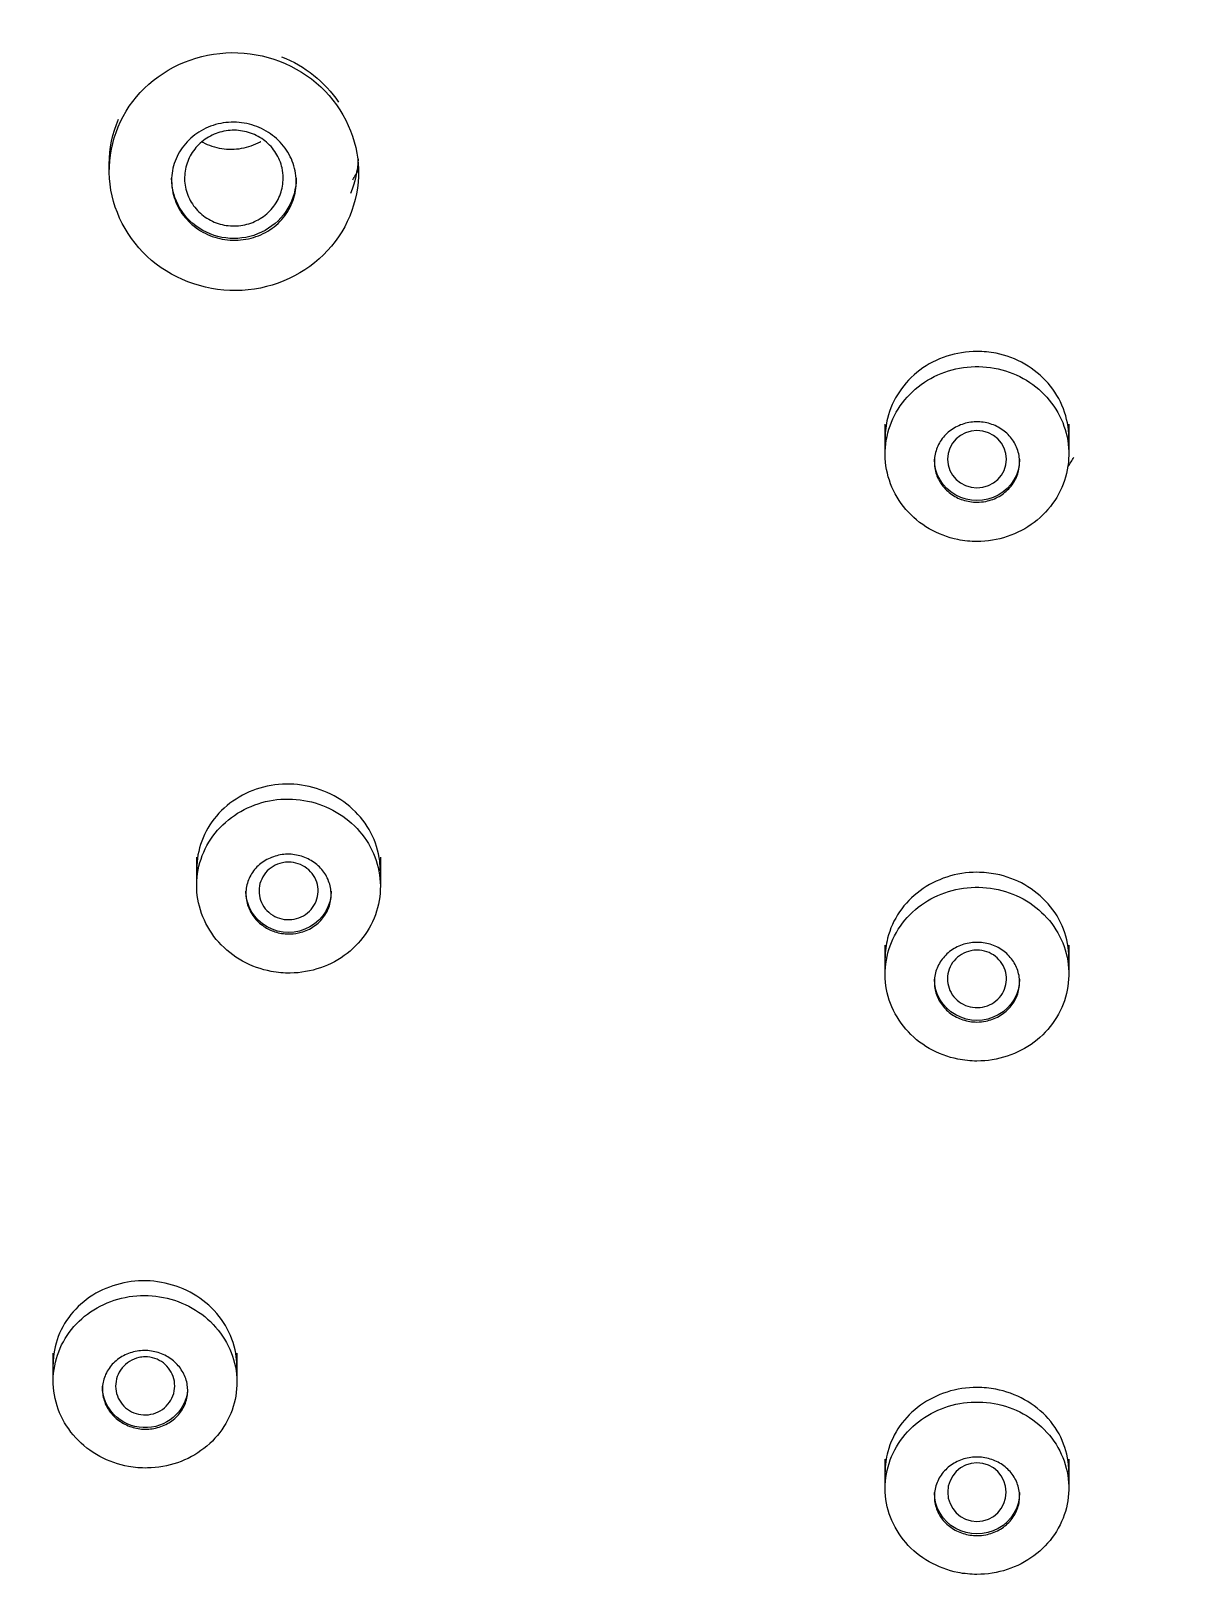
# Model space of a CAD drawing. Header units: centimetres. Extents: x -1797 to 2001, y -8788 to 1856.
# Drawn here: x -761.033 to -759.285, y -5384.095 to -5381.734 of the extents above; entities that cross this region are included whole.
import ezdxf

# ---------------------------------------------------------------- set-up
doc = ezdxf.new("R2010")
doc.units = ezdxf.units.CM
doc.header["$LTSCALE"] = 100
doc.header["$MEASUREMENT"] = 0
doc.layers.add('ID_Furniture-Fixed_02', color=145, linetype='Continuous')
doc.layers.add('WALL-03', color=2, linetype='Continuous')

# ---------------------------------------------------------------- blocks, each defined once
blk = doc.blocks.new('A$C5f37530c')
at = {"layer": 'ID_Furniture-Fixed_02'}
for p, q in [((-64.6126, -160.1829), (-64.6126, -160.2269)), ((-64.3326, -160.2269), (-64.3326, -160.1829)), ((-65.8808, -160.3463), (-65.8808, -160.3889)), ((-65.6008, -160.3889), (-65.6008, -160.3439)), ((-64.6126, -160.9662), (-64.6126, -161.0105)), ((-64.3326, -161.0105), (-64.3326, -160.9662)), ((-65.6621, -161.1013), (-65.6621, -161.1446)), ((-65.3821, -161.1446), (-65.3821, -161.0996)), ((-64.6126, -161.7588), (-64.6126, -161.8041)), ((-64.3326, -161.8041), (-64.3326, -161.7588)), ((-65.7954, -162.1904), (-65.7954, -162.2006)), ((-65.4154, -162.1969), (-65.4154, -162.1879))]:
    blk.add_line(p, q, dxfattribs=at)
blk.add_circle((-64.4726, -160.1768), 0.0446, dxfattribs=at)
for centre, major_axis in [((-64.4726, -165.0029), (5.645, 0)), ((-64.4726, -161.7509), (0.045, 0))]:
    blk.add_ellipse(centre, major_axis=major_axis, ratio=0.970296, dxfattribs=at)
for centre, major_axis, ratio, start_param, end_param in [((-64.4726, -160.1762), (0.065, 0), 0.970296, 0, 3.141593), ((-65.7408, -160.3382), (0.065, 0), 0.970296, 0.084408, 3.141593), ((-64.4726, -160.9588), (0.065, 0), 0.970296, 0, 3.141593), ((-65.5221, -161.0929), (0.065, 0), 0.970296, 0, 3.141593), ((-64.4726, -161.7509), (0.065, 0), 0.970296, 0, 3.141593), ((-65.6054, -162.1794), (0.095, 0), 0.970296, 0, 3.141593), ((-65.6054, -162.2205), (-0.19, 0), 0.970296, 3.206514, 3.500122), ((-65.6054, -162.1988), (0.1893, 0.0177), 0.945873, 3.053495, 3.443426), ((-65.6054, -162.1988), (0.1893, 0.0177), 0.945873, 5.01699, 5.619677)]:
    blk.add_ellipse(centre, major_axis=major_axis, ratio=ratio, start_param=start_param, end_param=end_param, dxfattribs=at)
for points, knots in [([(-70.4169, -164.2267), (-70.4, -164.1104), (-70.3712, -163.9482), (-70.262, -163.4578), (-70.0375, -162.7785), (-69.6987, -162.1409), (-69.4053, -161.6981), (-69.2596, -161.5013), (-69.015, -161.2035), (-68.8548, -161.031), (-68.5773, -160.7618), (-68.4005, -160.6073), (-68.0942, -160.3703), (-67.8891, -160.2273), (-67.4351, -159.9444), (-66.7767, -159.615), (-66.0793, -159.3975), (-65.5365, -159.284), (-65.2961, -159.2458), (-64.9061, -159.2031), (-64.4726, -159.1813), (-64.0391, -159.2031), (-63.6492, -159.2458), (-63.4088, -159.284), (-62.8659, -159.3975), (-62.1685, -159.615), (-61.5102, -159.9444), (-61.0561, -160.2273), (-60.8511, -160.3703), (-60.5447, -160.6073), (-60.368, -160.7618), (-60.0905, -161.031), (-59.9302, -161.2035), (-59.6857, -161.5013), (-59.54, -161.6981), (-59.2465, -162.1409), (-58.9078, -162.7785), (-58.6833, -163.4578), (-58.5741, -163.9482), (-58.5453, -164.1104), (-58.5284, -164.2267)], [0.2715949, 0.2715949, 0.2715949, 0.2715949, 0.2812305, 0.2851025, 0.3127892, 0.339482, 0.3437195, 0.3560105, 0.3593529, 0.3749833, 0.375032, 0.3906139, 0.3938894, 0.4062477, 0.4107021, 0.4368761, 0.4649885, 0.4687355, 0.4811162, 0.4843693, 0.5, 0.5156307, 0.5188838, 0.5312645, 0.5350115, 0.5631239, 0.5892979, 0.5937523, 0.6061106, 0.6093861, 0.624968, 0.6250169, 0.6406471, 0.6439896, 0.6562805, 0.660518, 0.6872108, 0.7148975, 0.7187695, 0.7284051, 0.7284051, 0.7284051, 0.7284051]), ([(-64.4726, -170.4466), (-64.843, -170.4466), (-65.2071, -170.4115), (-65.7445, -170.3081), (-65.9221, -170.2651), (-66.2743, -170.1616), (-66.4493, -170.1009), (-66.9585, -169.8961), (-67.2805, -169.7289), (-67.8898, -169.334), (-68.1783, -169.1041), (-68.6955, -168.6022), (-68.9276, -168.3285), (-69.2349, -167.8827), (-69.3304, -167.7283), (-69.5033, -167.4143), (-69.5814, -167.254), (-69.7911, -166.7631), (-69.8987, -166.4203), (-70.0427, -165.718), (-70.0783, -165.3649), (-70.0787, -164.6555), (-70.0423, -164.2953), (-69.8993, -163.5979), (-69.7936, -163.2589), (-69.5831, -162.765), (-69.5038, -162.602), (-69.3302, -162.2867), (-69.236, -162.1343), (-68.9317, -161.692), (-68.7001, -161.4171), (-68.1771, -160.9091), (-67.8934, -160.6836), (-67.4381, -160.3882), (-67.2813, -160.2968), (-66.9571, -160.1285), (-66.789, -160.0513), (-66.2795, -159.8463), (-65.9301, -159.7434), (-65.212, -159.6039), (-64.8404, -159.5681), (-64.1088, -159.5678), (-63.7452, -159.6023), (-63.2032, -159.7065), (-63.023, -159.7503), (-62.6716, -159.8537), (-62.4994, -159.9134), (-61.9933, -160.1164), (-61.668, -160.2844), (-61.0538, -160.6819), (-60.7712, -160.9069), (-60.2539, -161.4079), (-60.017, -161.6875), (-59.6092, -162.2792), (-59.4368, -162.5916), (-59.2255, -163.0848), (-59.1628, -163.2544), (-59.0556, -163.5964), (-59.011, -163.7688), (-58.9037, -164.2902), (-58.8672, -164.6431), (-58.8664, -165.3604), (-58.9025, -165.7155), (-59.0088, -166.237), (-59.053, -166.4093), (-59.1592, -166.7507), (-59.2216, -166.9207), (-59.4325, -167.4156), (-59.6045, -167.7281), (-60.0104, -168.319), (-60.247, -168.5991), (-60.7641, -169.1017), (-61.0461, -169.3271), (-61.5046, -169.6255), (-61.664, -169.7185), (-61.9879, -169.8868), (-62.1532, -169.9628), (-62.6589, -170.1667), (-63.0104, -170.271), (-63.7358, -170.4115), (-64.1023, -170.4466), (-64.4726, -170.4466)], [0, 0, 0, 0, 0.03125, 0.03125, 0.046875, 0.046875, 0.0625, 0.0625, 0.09375, 0.09375, 0.125, 0.125, 0.15625, 0.15625, 0.171875, 0.171875, 0.1875, 0.1875, 0.21875, 0.21875, 0.25, 0.25, 0.28125, 0.28125, 0.3125, 0.3125, 0.328125, 0.328125, 0.34375, 0.34375, 0.375, 0.375, 0.40625, 0.40625, 0.421875, 0.421875, 0.4375, 0.4375, 0.46875, 0.46875, 0.5, 0.5, 0.53125, 0.53125, 0.546875, 0.546875, 0.5625, 0.5625, 0.59375, 0.59375, 0.625, 0.625, 0.65625, 0.65625, 0.6875, 0.6875, 0.703125, 0.703125, 0.71875, 0.71875, 0.75, 0.75, 0.78125, 0.78125, 0.796875, 0.796875, 0.8125, 0.8125, 0.84375, 0.84375, 0.875, 0.875, 0.90625, 0.90625, 0.921875, 0.921875, 0.9375, 0.9375, 0.96875, 0.96875, 1, 1, 1, 1]), ([(-64.1622, -170.4197), (-63.8992, -170.4056), (-63.6394, -170.3736), (-63.2041, -170.2898), (-63.0269, -170.2469), (-62.6756, -170.1437), (-62.501, -170.0831), (-61.9932, -169.8789), (-61.6721, -169.7122), (-61.0643, -169.3182), (-60.7765, -169.0889), (-60.2607, -168.5883), (-60.0292, -168.3153), (-59.7226, -167.8707), (-59.6275, -167.7167), (-59.455, -167.4036), (-59.377, -167.2436), (-59.1679, -166.754), (-59.0606, -166.4121), (-58.917, -165.7116), (-58.8815, -165.3594), (-58.8811, -164.6518), (-58.9174, -164.2926), (-59.0599, -163.597), (-59.1655, -163.2589), (-59.3754, -162.7662), (-59.4545, -162.6036), (-59.6276, -162.2892), (-59.7216, -162.1371), (-60.0251, -161.696), (-60.2561, -161.4218), (-60.7777, -160.9151), (-61.0607, -160.6903), (-61.5148, -160.3956), (-61.6713, -160.3045), (-61.9946, -160.1365), (-62.1622, -160.0595), (-62.6704, -159.8551), (-63.0189, -159.7524), (-63.7352, -159.6133), (-64.1058, -159.5776), (-64.8355, -159.5774), (-65.1982, -159.6117), (-65.7387, -159.7157), (-65.9185, -159.7593), (-66.269, -159.8624), (-66.4407, -159.922), (-66.9455, -160.1245), (-67.27, -160.292), (-67.8827, -160.6885), (-68.1644, -160.9129), (-68.6805, -161.4127), (-68.9168, -161.6915), (-69.3235, -162.2817), (-69.4955, -162.5933), (-69.7062, -163.0852), (-69.7687, -163.2543), (-69.8757, -163.5955), (-69.9201, -163.7675), (-70.0271, -164.2875), (-70.0636, -164.6395), (-70.0643, -165.3549), (-70.0284, -165.7091), (-69.9223, -166.2293), (-69.8783, -166.4011), (-69.7723, -166.7417), (-69.7101, -166.9112), (-69.4998, -167.4048), (-69.3282, -167.7165), (-68.9233, -168.3058), (-68.6874, -168.5853), (-68.1715, -169.0865), (-67.8903, -169.3114), (-67.4329, -169.609), (-67.274, -169.7017), (-66.951, -169.8697), (-66.7861, -169.9455), (-66.3349, -170.1274), (-66.0417, -170.2191), (-65.7403, -170.2871)], [0.0087958, 0.0087958, 0.0087958, 0.0087958, 0.03125, 0.03125, 0.046875, 0.046875, 0.0625, 0.0625, 0.09375, 0.09375, 0.125, 0.125, 0.15625, 0.15625, 0.171875, 0.171875, 0.1875, 0.1875, 0.21875, 0.21875, 0.25, 0.25, 0.28125, 0.28125, 0.3125, 0.3125, 0.328125, 0.328125, 0.34375, 0.34375, 0.375, 0.375, 0.40625, 0.40625, 0.421875, 0.421875, 0.4375, 0.4375, 0.46875, 0.46875, 0.5, 0.5, 0.53125, 0.53125, 0.546875, 0.546875, 0.5625, 0.5625, 0.59375, 0.59375, 0.625, 0.625, 0.65625, 0.65625, 0.6875, 0.6875, 0.703125, 0.703125, 0.71875, 0.71875, 0.75, 0.75, 0.78125, 0.78125, 0.796875, 0.796875, 0.8125, 0.8125, 0.84375, 0.84375, 0.875, 0.875, 0.90625, 0.90625, 0.921875, 0.921875, 0.9375, 0.9375, 0.9638021, 0.9638021, 0.9638021, 0.9638021]), ([(-64.4726, -160.0516), (-64.4571, -160.0516), (-64.4413, -160.0541), (-64.4266, -160.0589), (-64.4119, -160.0637), (-64.3979, -160.0709), (-64.3858, -160.0799), (-64.3736, -160.089), (-64.3629, -160.1001), (-64.3545, -160.1124), (-64.3461, -160.1248), (-64.3399, -160.1387), (-64.3363, -160.1529), (-64.3327, -160.1673), (-64.3317, -160.1825), (-64.3335, -160.1971), (-64.3352, -160.2119), (-64.3397, -160.2266), (-64.3465, -160.2399), (-64.3534, -160.2533), (-64.3629, -160.2657), (-64.3741, -160.2762), (-64.3853, -160.2866), (-64.3986, -160.2953), (-64.4128, -160.3016), (-64.427, -160.3079), (-64.4425, -160.312), (-64.4581, -160.3135), (-64.4736, -160.315), (-64.4896, -160.3141), (-64.5047, -160.3107), (-64.5198, -160.3074), (-64.5345, -160.3016), (-64.5476, -160.2938), (-64.5608, -160.286), (-64.5726, -160.2759), (-64.5823, -160.2645), (-64.592, -160.253), (-64.5997, -160.2399), (-64.6048, -160.226), (-64.61, -160.2121), (-64.6127, -160.1972), (-64.6126, -160.1824), (-64.6126, -160.1676), (-64.6098, -160.1526), (-64.6045, -160.1387), (-64.5991, -160.1247), (-64.5911, -160.1114), (-64.5811, -160.0999), (-64.5712, -160.0884), (-64.5589, -160.0784), (-64.5454, -160.0707), (-64.532, -160.0631), (-64.517, -160.0575), (-64.5016, -160.0544), (-64.4921, -160.0525), (-64.4824, -160.0516), (-64.4726, -160.0516)], [0, 0, 0, 0, 0.053103, 0.053103, 0.053103, 0.106193, 0.106193, 0.106193, 0.159498, 0.159498, 0.159498, 0.213267, 0.213267, 0.213267, 0.26747, 0.26747, 0.26747, 0.321885, 0.321885, 0.321885, 0.376198, 0.376198, 0.376198, 0.430144, 0.430144, 0.430144, 0.483624, 0.483624, 0.483624, 0.536744, 0.536744, 0.536744, 0.589757, 0.589757, 0.589757, 0.642957, 0.642957, 0.642957, 0.696558, 0.696558, 0.696558, 0.750612, 0.750612, 0.750612, 0.804978, 0.804978, 0.804978, 0.859369, 0.859369, 0.859369, 0.913479, 0.913479, 0.913479, 0.967119, 0.967119, 0.967119, 1, 1, 1, 1]), ([(-64.4726, -160.1107), (-64.4798, -160.1107), (-64.487, -160.1118), (-64.4938, -160.1139), (-64.5006, -160.1161), (-64.507, -160.1193), (-64.5126, -160.1233), (-64.5182, -160.1274), (-64.5232, -160.1323), (-64.5271, -160.1378), (-64.5311, -160.1434), (-64.534, -160.1497), (-64.5357, -160.1562), (-64.5375, -160.1627), (-64.538, -160.1697), (-64.5373, -160.1764), (-64.5366, -160.1832), (-64.5345, -160.19), (-64.5313, -160.1962), (-64.5281, -160.2024), (-64.5237, -160.2081), (-64.5184, -160.213), (-64.5132, -160.2177), (-64.507, -160.2217), (-64.5003, -160.2246), (-64.4937, -160.2275), (-64.4865, -160.2293), (-64.4792, -160.23), (-64.4721, -160.2307), (-64.4648, -160.2302), (-64.4578, -160.2287), (-64.4509, -160.2272), (-64.4441, -160.2246), (-64.4381, -160.2212), (-64.432, -160.2177), (-64.4266, -160.2132), (-64.4221, -160.2081), (-64.4176, -160.203), (-64.4139, -160.197), (-64.4115, -160.1908), (-64.409, -160.1844), (-64.4077, -160.1776), (-64.4076, -160.1709), (-64.4076, -160.1641), (-64.4088, -160.1572), (-64.4113, -160.1507), (-64.4137, -160.1443), (-64.4175, -160.1381), (-64.4222, -160.1328), (-64.4268, -160.1275), (-64.4326, -160.1229), (-64.439, -160.1193), (-64.4452, -160.1159), (-64.4522, -160.1133), (-64.4593, -160.1119), (-64.4637, -160.1111), (-64.4682, -160.1107), (-64.4726, -160.1107)], [0, 0, 0, 0, 0.052298, 0.052298, 0.052298, 0.104564, 0.104564, 0.104564, 0.157319, 0.157319, 0.157319, 0.211148, 0.211148, 0.211148, 0.266007, 0.266007, 0.266007, 0.321403, 0.321403, 0.321403, 0.376582, 0.376582, 0.376582, 0.430887, 0.430887, 0.430887, 0.484069, 0.484069, 0.484069, 0.536388, 0.536388, 0.536388, 0.588456, 0.588456, 0.588456, 0.640962, 0.640962, 0.640962, 0.69441, 0.69441, 0.69441, 0.748932, 0.748932, 0.748932, 0.804207, 0.804207, 0.804207, 0.859556, 0.859556, 0.859556, 0.91423, 0.91423, 0.91423, 0.967783, 0.967783, 0.967783, 1, 1, 1, 1]), ([(-65.7373, -160.2137), (-65.7217, -160.2139), (-65.706, -160.2167), (-65.6914, -160.2217), (-65.6768, -160.2268), (-65.663, -160.2342), (-65.651, -160.2435), (-65.639, -160.2528), (-65.6286, -160.2642), (-65.6206, -160.2767), (-65.6125, -160.2893), (-65.6067, -160.3035), (-65.6036, -160.3179), (-65.6005, -160.3324), (-65.6, -160.3477), (-65.6022, -160.3624), (-65.6045, -160.3772), (-65.6095, -160.3918), (-65.6168, -160.405), (-65.6241, -160.4182), (-65.6339, -160.4304), (-65.6455, -160.4406), (-65.657, -160.4507), (-65.6705, -160.4591), (-65.6848, -160.4651), (-65.6991, -160.4711), (-65.7147, -160.4749), (-65.7302, -160.4761), (-65.7457, -160.4774), (-65.7616, -160.4761), (-65.7766, -160.4725), (-65.7916, -160.4689), (-65.8061, -160.4629), (-65.819, -160.4548), (-65.832, -160.4467), (-65.8436, -160.4365), (-65.8529, -160.4248), (-65.8623, -160.4131), (-65.8697, -160.3997), (-65.8744, -160.3857), (-65.8791, -160.3716), (-65.8813, -160.3565), (-65.8808, -160.3417), (-65.8802, -160.3268), (-65.8769, -160.3118), (-65.8711, -160.2979), (-65.8653, -160.2841), (-65.8568, -160.271), (-65.8464, -160.2597), (-65.8361, -160.2485), (-65.8236, -160.2388), (-65.81, -160.2314), (-65.7964, -160.224), (-65.7813, -160.2188), (-65.766, -160.216), (-65.7565, -160.2143), (-65.7469, -160.2135), (-65.7373, -160.2137)], [0, 0, 0, 0, 0.053396, 0.053396, 0.053396, 0.10677, 0.10677, 0.10677, 0.160479, 0.160479, 0.160479, 0.214639, 0.214639, 0.214639, 0.269048, 0.269048, 0.269048, 0.323393, 0.323393, 0.323393, 0.377394, 0.377394, 0.377394, 0.430929, 0.430929, 0.430929, 0.48408, 0.48408, 0.48408, 0.537087, 0.537087, 0.537087, 0.590246, 0.590246, 0.590246, 0.643788, 0.643788, 0.643788, 0.697789, 0.697789, 0.697789, 0.752131, 0.752131, 0.752131, 0.806541, 0.806541, 0.806541, 0.860703, 0.860703, 0.860703, 0.914406, 0.914406, 0.914406, 0.967648, 0.967648, 0.967648, 1, 1, 1, 1]), ([(-64.4726, -160.3365), (-64.4881, -160.3365), (-64.5037, -160.334), (-64.5183, -160.3294), (-64.5328, -160.3248), (-64.5467, -160.3179), (-64.5587, -160.3092), (-64.5709, -160.3005), (-64.5816, -160.2897), (-64.59, -160.2779), (-64.5985, -160.2658), (-64.6048, -160.2523), (-64.6086, -160.2384), (-64.6113, -160.2284), (-64.6126, -160.2179), (-64.6126, -160.2075)], [0, 0, 0, 0, 0.052313, 0.052313, 0.052313, 0.104597, 0.104597, 0.104597, 0.1573383, 0.1573383, 0.1573383, 0.2111096, 0.2111096, 0.2111096, 0.2500582, 0.2500582, 0.2500582, 0.2500582]), ([(-64.3326, -160.2076), (-64.3326, -160.222), (-64.3353, -160.2366), (-64.3405, -160.2502), (-64.3458, -160.2641), (-64.3538, -160.2774), (-64.364, -160.2889), (-64.374, -160.3002), (-64.3864, -160.3102), (-64.4001, -160.3178), (-64.4135, -160.3253), (-64.4286, -160.3308), (-64.444, -160.3337), (-64.4534, -160.3355), (-64.463, -160.3365), (-64.4726, -160.3365)], [0.7501229, 0.7501229, 0.7501229, 0.7501229, 0.8042985, 0.8042985, 0.8042985, 0.8596511, 0.8596511, 0.8596511, 0.9142675, 0.9142675, 0.9142675, 0.9677689, 0.9677689, 0.9677689, 1, 1, 1, 1]), ([(-65.7784, -160.2843), (-65.7844, -160.2883), (-65.7896, -160.2932), (-65.7938, -160.2987), (-65.798, -160.3041), (-65.8012, -160.3103), (-65.8032, -160.3167), (-65.8053, -160.3231), (-65.8061, -160.33), (-65.8058, -160.3366), (-65.8054, -160.3434), (-65.8037, -160.3502), (-65.8009, -160.3564), (-65.7981, -160.3627), (-65.794, -160.3686), (-65.789, -160.3736), (-65.784, -160.3786), (-65.7779, -160.3829), (-65.7713, -160.386), (-65.7648, -160.3891), (-65.7576, -160.3912), (-65.7503, -160.3921), (-65.7431, -160.393), (-65.7357, -160.3928), (-65.7285, -160.3914), (-65.7215, -160.3901), (-65.7146, -160.3876), (-65.7084, -160.3842), (-65.7022, -160.3809), (-65.6966, -160.3765), (-65.6919, -160.3715), (-65.6872, -160.3665), (-65.6834, -160.3607), (-65.6807, -160.3546), (-65.6779, -160.3484), (-65.6763, -160.3417), (-65.6759, -160.3351), (-65.6755, -160.3283), (-65.6764, -160.3214), (-65.6785, -160.315), (-65.6806, -160.3085), (-65.6839, -160.3022), (-65.6883, -160.2967), (-65.6927, -160.2912), (-65.6982, -160.2864), (-65.7044, -160.2826), (-65.7105, -160.2789), (-65.7175, -160.2761), (-65.7247, -160.2745), (-65.7281, -160.2737), (-65.7317, -160.2732), (-65.7353, -160.273), (-65.7424, -160.2725), (-65.7497, -160.2731), (-65.7566, -160.2748), (-65.7635, -160.2765), (-65.7702, -160.2793), (-65.7762, -160.2829), (-65.777, -160.2834), (-65.7777, -160.2838), (-65.7784, -160.2843)], [0, 0, 0, 0, 0.053168, 0.053168, 0.053168, 0.106282, 0.106282, 0.106282, 0.160205, 0.160205, 0.160205, 0.215143, 0.215143, 0.215143, 0.270563, 0.270563, 0.270563, 0.325701, 0.325701, 0.325701, 0.37992, 0.37992, 0.37992, 0.433016, 0.433016, 0.433016, 0.485286, 0.485286, 0.485286, 0.537361, 0.537361, 0.537361, 0.589927, 0.589927, 0.589927, 0.643465, 0.643465, 0.643465, 0.698071, 0.698071, 0.698071, 0.75339, 0.75339, 0.75339, 0.808723, 0.808723, 0.808723, 0.863327, 0.863327, 0.863327, 0.889352, 0.889352, 0.889352, 0.941447, 0.941447, 0.941447, 0.993547, 0.993547, 0.993547, 1, 1, 1, 1]), ([(-65.7409, -160.383), (-65.7359, -160.383), (-65.7308, -160.3822), (-65.7261, -160.3807), (-65.7214, -160.3791), (-65.7169, -160.3767), (-65.7129, -160.3738), (-65.709, -160.3708), (-65.7056, -160.3671), (-65.7029, -160.363), (-65.7001, -160.3589), (-65.6981, -160.3543), (-65.6969, -160.3495), (-65.6957, -160.3447), (-65.6954, -160.3397), (-65.6959, -160.3348), (-65.6963, -160.3298), (-65.6977, -160.3249), (-65.6999, -160.3203), (-65.702, -160.3158), (-65.705, -160.3115), (-65.7086, -160.308), (-65.7122, -160.3044), (-65.7165, -160.3013), (-65.7211, -160.2991), (-65.7256, -160.297), (-65.7307, -160.2955), (-65.7357, -160.2949), (-65.7407, -160.2943), (-65.7459, -160.2946), (-65.7508, -160.2957), (-65.7557, -160.2968), (-65.7604, -160.2987), (-65.7646, -160.3012), (-65.7689, -160.3038), (-65.7727, -160.3071), (-65.7758, -160.3109), (-65.7789, -160.3147), (-65.7814, -160.3191), (-65.7831, -160.3236), (-65.7848, -160.3283), (-65.7857, -160.3332), (-65.7857, -160.3382), (-65.7858, -160.3431), (-65.7849, -160.3482), (-65.7833, -160.3529), (-65.7816, -160.3576), (-65.7791, -160.3621), (-65.7759, -160.3661), (-65.7727, -160.37), (-65.7688, -160.3735), (-65.7645, -160.3762), (-65.7602, -160.3788), (-65.7553, -160.3808), (-65.7503, -160.3819), (-65.7472, -160.3826), (-65.744, -160.3829), (-65.7409, -160.383)], [0, 0, 0, 0, 0.052813, 0.052813, 0.052813, 0.105614, 0.105614, 0.105614, 0.1585, 0.1585, 0.1585, 0.211841, 0.211841, 0.211841, 0.265738, 0.265738, 0.265738, 0.320163, 0.320163, 0.320163, 0.374825, 0.374825, 0.374825, 0.429299, 0.429299, 0.429299, 0.483238, 0.483238, 0.483238, 0.536556, 0.536556, 0.536556, 0.589439, 0.589439, 0.589439, 0.642193, 0.642193, 0.642193, 0.695251, 0.695251, 0.695251, 0.748903, 0.748903, 0.748903, 0.803179, 0.803179, 0.803179, 0.857837, 0.857837, 0.857837, 0.912472, 0.912472, 0.912472, 0.966692, 0.966692, 0.966692, 1, 1, 1, 1]), ([(-65.6009, -160.3681), (-65.6009, -160.373), (-65.6012, -160.378), (-65.6018, -160.3829), (-65.6036, -160.3976), (-65.6083, -160.4123), (-65.6155, -160.4257), (-65.6226, -160.4389), (-65.6322, -160.4512), (-65.6438, -160.4616), (-65.655, -160.4717), (-65.6684, -160.4803), (-65.6827, -160.4865), (-65.6968, -160.4926), (-65.7121, -160.4966), (-65.7275, -160.4982), (-65.7428, -160.4997), (-65.7585, -160.4989), (-65.7734, -160.4958), (-65.7883, -160.4927), (-65.8028, -160.4872), (-65.8157, -160.4799), (-65.8289, -160.4724), (-65.8407, -160.4627), (-65.8503, -160.4517), (-65.8601, -160.4405), (-65.8679, -160.4276), (-65.8731, -160.414), (-65.8782, -160.4005), (-65.8808, -160.3861), (-65.8808, -160.3717)], [0.2510303, 0.2510303, 0.2510303, 0.2510303, 0.2695367, 0.2695367, 0.2695367, 0.3248379, 0.3248379, 0.3248379, 0.3793229, 0.3793229, 0.3793229, 0.4326776, 0.4326776, 0.4326776, 0.4850934, 0.4850934, 0.4850934, 0.5371369, 0.5371369, 0.5371369, 0.5894952, 0.5894952, 0.5894952, 0.6427221, 0.6427221, 0.6427221, 0.6970417, 0.6970417, 0.6970417, 0.7509519, 0.7509519, 0.7509519, 0.7509519]), ([(-64.4726, -160.8338), (-64.457, -160.8338), (-64.4412, -160.8363), (-64.4265, -160.8412), (-64.4117, -160.846), (-64.3977, -160.8534), (-64.3855, -160.8625), (-64.3733, -160.8717), (-64.3626, -160.883), (-64.3542, -160.8955), (-64.3459, -160.9081), (-64.3397, -160.9221), (-64.3362, -160.9365), (-64.3327, -160.951), (-64.3318, -160.9663), (-64.3335, -160.9811), (-64.3353, -160.9959), (-64.3398, -161.0106), (-64.3466, -161.024), (-64.3535, -161.0374), (-64.3629, -161.0499), (-64.3741, -161.0604), (-64.3853, -161.0709), (-64.3985, -161.0797), (-64.4128, -161.086), (-64.4269, -161.0924), (-64.4424, -161.0965), (-64.458, -161.098), (-64.4735, -161.0996), (-64.4896, -161.0986), (-64.5048, -161.0952), (-64.5199, -161.0918), (-64.5347, -161.0859), (-64.5478, -161.078), (-64.561, -161.0701), (-64.5729, -161.0599), (-64.5825, -161.0483), (-64.5922, -161.0367), (-64.5999, -161.0233), (-64.605, -161.0093), (-64.6101, -160.9953), (-64.6127, -160.9802), (-64.6126, -160.9654), (-64.6125, -160.9505), (-64.6097, -160.9354), (-64.6044, -160.9214), (-64.599, -160.9074), (-64.591, -160.894), (-64.5811, -160.8824), (-64.5711, -160.8709), (-64.5589, -160.8609), (-64.5455, -160.8531), (-64.5321, -160.8454), (-64.5171, -160.8397), (-64.5018, -160.8367), (-64.4922, -160.8347), (-64.4824, -160.8338), (-64.4726, -160.8338)], [0, 0, 0, 0, 0.053377, 0.053377, 0.053377, 0.106746, 0.106746, 0.106746, 0.160233, 0.160233, 0.160233, 0.213971, 0.213971, 0.213971, 0.267946, 0.267946, 0.267946, 0.322038, 0.322038, 0.322038, 0.376078, 0.376078, 0.376078, 0.429917, 0.429917, 0.429917, 0.4835, 0.4835, 0.4835, 0.53688, 0.53688, 0.53688, 0.590201, 0.590201, 0.590201, 0.643626, 0.643626, 0.643626, 0.697278, 0.697278, 0.697278, 0.75118, 0.75118, 0.75118, 0.80525, 0.80525, 0.80525, 0.859327, 0.859327, 0.859327, 0.913247, 0.913247, 0.913247, 0.966913, 0.966913, 0.966913, 1, 1, 1, 1]), ([(-64.4726, -160.8933), (-64.4798, -160.8933), (-64.4872, -160.8945), (-64.494, -160.8967), (-64.5008, -160.8989), (-64.5072, -160.9022), (-64.5129, -160.9064), (-64.5185, -160.9105), (-64.5235, -160.9157), (-64.5274, -160.9213), (-64.5313, -160.927), (-64.5342, -160.9334), (-64.5359, -160.94), (-64.5376, -160.9467), (-64.538, -160.9537), (-64.5373, -160.9605), (-64.5365, -160.9673), (-64.5344, -160.9741), (-64.5312, -160.9803), (-64.528, -160.9865), (-64.5236, -160.9922), (-64.5184, -160.9971), (-64.5132, -161.0019), (-64.507, -161.0059), (-64.5003, -161.0089), (-64.4938, -161.0118), (-64.4866, -161.0136), (-64.4793, -161.0143), (-64.4722, -161.015), (-64.4648, -161.0146), (-64.4577, -161.013), (-64.4507, -161.0115), (-64.4439, -161.0088), (-64.4379, -161.0053), (-64.4318, -161.0017), (-64.4263, -160.9971), (-64.4218, -160.9918), (-64.4173, -160.9865), (-64.4137, -160.9805), (-64.4113, -160.9741), (-64.4089, -160.9677), (-64.4076, -160.9607), (-64.4076, -160.9539), (-64.4076, -160.9471), (-64.4089, -160.9401), (-64.4114, -160.9337), (-64.4139, -160.9272), (-64.4176, -160.921), (-64.4222, -160.9157), (-64.4269, -160.9104), (-64.4326, -160.9057), (-64.4389, -160.9022), (-64.4451, -160.8986), (-64.4521, -160.896), (-64.4592, -160.8946), (-64.4636, -160.8938), (-64.4681, -160.8933), (-64.4726, -160.8933)], [0, 0, 0, 0, 0.052927, 0.052927, 0.052927, 0.105836, 0.105836, 0.105836, 0.159018, 0.159018, 0.159018, 0.212794, 0.212794, 0.212794, 0.267138, 0.267138, 0.267138, 0.321772, 0.321772, 0.321772, 0.376287, 0.376287, 0.376287, 0.430322, 0.430322, 0.430322, 0.483737, 0.483737, 0.483737, 0.536668, 0.536668, 0.536668, 0.589456, 0.589456, 0.589456, 0.642494, 0.642494, 0.642494, 0.696068, 0.696068, 0.696068, 0.750241, 0.750241, 0.750241, 0.804819, 0.804819, 0.804819, 0.85942, 0.85942, 0.85942, 0.913645, 0.913645, 0.913645, 0.967258, 0.967258, 0.967258, 1, 1, 1, 1]), ([(-64.4726, -161.0028), (-64.4676, -161.0028), (-64.4625, -161.002), (-64.4578, -161.0004), (-64.453, -160.9988), (-64.4485, -160.9963), (-64.4446, -160.9933), (-64.4407, -160.9902), (-64.4372, -160.9865), (-64.4346, -160.9824), (-64.4319, -160.9782), (-64.4299, -160.9736), (-64.4288, -160.9688), (-64.4276, -160.964), (-64.4273, -160.959), (-64.4279, -160.9541), (-64.4285, -160.9492), (-64.4299, -160.9444), (-64.4321, -160.9399), (-64.4343, -160.9355), (-64.4373, -160.9314), (-64.4409, -160.9279), (-64.4445, -160.9245), (-64.4488, -160.9216), (-64.4533, -160.9194), (-64.4579, -160.9173), (-64.4629, -160.916), (-64.4679, -160.9155), (-64.4729, -160.9149), (-64.4781, -160.9153), (-64.4829, -160.9164), (-64.4878, -160.9175), (-64.4926, -160.9195), (-64.4968, -160.9221), (-64.501, -160.9247), (-64.5049, -160.9281), (-64.508, -160.9319), (-64.5111, -160.9357), (-64.5136, -160.9402), (-64.5152, -160.9448), (-64.5168, -160.9494), (-64.5177, -160.9544), (-64.5176, -160.9593), (-64.5176, -160.9642), (-64.5167, -160.9692), (-64.515, -160.9738), (-64.5133, -160.9785), (-64.5107, -160.9829), (-64.5075, -160.9867), (-64.5043, -160.9905), (-64.5004, -160.9938), (-64.4961, -160.9964), (-64.4918, -160.999), (-64.487, -161.0008), (-64.482, -161.0018), (-64.479, -161.0025), (-64.4758, -161.0028), (-64.4726, -161.0028)], [0, 0, 0, 0, 0.053438, 0.053438, 0.053438, 0.106885, 0.106885, 0.106885, 0.160454, 0.160454, 0.160454, 0.214138, 0.214138, 0.214138, 0.267958, 0.267958, 0.267958, 0.321865, 0.321865, 0.321865, 0.375779, 0.375779, 0.375779, 0.429636, 0.429636, 0.429636, 0.483336, 0.483336, 0.483336, 0.536842, 0.536842, 0.536842, 0.590266, 0.590266, 0.590266, 0.643736, 0.643736, 0.643736, 0.697356, 0.697356, 0.697356, 0.751173, 0.751173, 0.751173, 0.805162, 0.805162, 0.805162, 0.859191, 0.859191, 0.859191, 0.913052, 0.913052, 0.913052, 0.966705, 0.966705, 0.966705, 1, 1, 1, 1]), ([(-65.5194, -160.9679), (-65.5038, -160.968), (-65.488, -160.9708), (-65.4733, -160.9759), (-65.4587, -160.9809), (-65.4448, -160.9885), (-65.4328, -160.9978), (-65.4207, -161.0072), (-65.4102, -161.0187), (-65.4022, -161.0313), (-65.3941, -161.044), (-65.3882, -161.0582), (-65.385, -161.0728), (-65.3818, -161.0874), (-65.3813, -161.1027), (-65.3834, -161.1175), (-65.3855, -161.1323), (-65.3904, -161.147), (-65.3976, -161.1603), (-65.4048, -161.1736), (-65.4145, -161.1859), (-65.426, -161.1962), (-65.4373, -161.2065), (-65.4507, -161.215), (-65.4651, -161.2212), (-65.4793, -161.2273), (-65.4949, -161.2312), (-65.5104, -161.2325), (-65.526, -161.2339), (-65.5419, -161.2327), (-65.557, -161.2291), (-65.5721, -161.2255), (-65.5868, -161.2194), (-65.5997, -161.2113), (-65.6128, -161.2032), (-65.6245, -161.1928), (-65.6339, -161.1811), (-65.6433, -161.1693), (-65.6507, -161.1557), (-65.6555, -161.1416), (-65.6603, -161.1275), (-65.6625, -161.1123), (-65.6621, -161.0974), (-65.6616, -161.0825), (-65.6584, -161.0674), (-65.6527, -161.0535), (-65.647, -161.0395), (-65.6388, -161.0263), (-65.6285, -161.0149), (-65.6183, -161.0036), (-65.6059, -160.9937), (-65.5923, -160.9862), (-65.5788, -160.9786), (-65.5637, -160.9732), (-65.5484, -160.9704), (-65.5389, -160.9686), (-65.5291, -160.9677), (-65.5194, -160.9679)], [0, 0, 0, 0, 0.053531, 0.053531, 0.053531, 0.10705, 0.10705, 0.10705, 0.160749, 0.160749, 0.160749, 0.214696, 0.214696, 0.214696, 0.268783, 0.268783, 0.268783, 0.322841, 0.322841, 0.322841, 0.376717, 0.376717, 0.376717, 0.430336, 0.430336, 0.430336, 0.483738, 0.483738, 0.483738, 0.537055, 0.537055, 0.537055, 0.590455, 0.590455, 0.590455, 0.644067, 0.644067, 0.644067, 0.697935, 0.697935, 0.697935, 0.751989, 0.751989, 0.751989, 0.806078, 0.806078, 0.806078, 0.860032, 0.860032, 0.860032, 0.913738, 0.913738, 0.913738, 0.967195, 0.967195, 0.967195, 1, 1, 1, 1]), ([(-64.4726, -161.1214), (-64.4882, -161.1214), (-64.5039, -161.1189), (-64.5186, -161.1142), (-64.5332, -161.1094), (-64.5472, -161.1023), (-64.5593, -161.0933), (-64.5715, -161.0844), (-64.5822, -161.0733), (-64.5906, -161.0612), (-64.599, -161.0489), (-64.6053, -161.0351), (-64.6089, -161.0209), (-64.6114, -161.011), (-64.6126, -161.0008), (-64.6126, -160.9907)], [0, 0, 0, 0, 0.0529266, 0.0529266, 0.0529266, 0.1058364, 0.1058364, 0.1058364, 0.1590124, 0.1590124, 0.1590124, 0.2127749, 0.2127749, 0.2127749, 0.2501102, 0.2501102, 0.2501102, 0.2501102]), ([(-64.3326, -160.9908), (-64.3326, -160.9908), (-64.3326, -160.9908), (-64.3326, -160.9909), (-64.3326, -161.0056), (-64.3354, -161.0206), (-64.3407, -161.0346), (-64.346, -161.0485), (-64.354, -161.0618), (-64.3641, -161.0733), (-64.3741, -161.0847), (-64.3864, -161.0947), (-64.3999, -161.1024), (-64.4133, -161.11), (-64.4283, -161.1156), (-64.4437, -161.1186), (-64.4532, -161.1205), (-64.4629, -161.1214), (-64.4726, -161.1214)], [0.7501317, 0.7501317, 0.7501317, 0.7501317, 0.7502354, 0.7502354, 0.7502354, 0.8048372, 0.8048372, 0.8048372, 0.8594439, 0.8594439, 0.8594439, 0.9136566, 0.9136566, 0.9136566, 0.967257, 0.967257, 0.967257, 1, 1, 1, 1]), ([(-65.5576, -161.0376), (-65.5637, -161.0414), (-65.5692, -161.0462), (-65.5736, -161.0516), (-65.578, -161.057), (-65.5815, -161.0631), (-65.5838, -161.0695), (-65.5861, -161.076), (-65.5872, -161.0829), (-65.5871, -161.0897), (-65.587, -161.0965), (-65.5857, -161.1034), (-65.5831, -161.1098), (-65.5806, -161.1162), (-65.5768, -161.1223), (-65.5721, -161.1276), (-65.5674, -161.1328), (-65.5616, -161.1373), (-65.5552, -161.1408), (-65.5489, -161.1442), (-65.5419, -161.1467), (-65.5347, -161.1479), (-65.5276, -161.1492), (-65.5201, -161.1493), (-65.5129, -161.1482), (-65.5057, -161.1472), (-65.4987, -161.145), (-65.4923, -161.1418), (-65.4859, -161.1387), (-65.48, -161.1345), (-65.475, -161.1296), (-65.4701, -161.1247), (-65.4659, -161.1189), (-65.463, -161.1128), (-65.46, -161.1066), (-65.4581, -161.0998), (-65.4574, -161.0931), (-65.4567, -161.0863), (-65.4573, -161.0793), (-65.4591, -161.0727), (-65.4609, -161.0661), (-65.464, -161.0597), (-65.4681, -161.054), (-65.4721, -161.0483), (-65.4774, -161.0432), (-65.4833, -161.0391), (-65.4892, -161.0351), (-65.4959, -161.0319), (-65.5029, -161.03), (-65.5082, -161.0285), (-65.5136, -161.0277), (-65.5191, -161.0275), (-65.5263, -161.0272), (-65.5336, -161.0281), (-65.5405, -161.0301), (-65.5466, -161.0318), (-65.5524, -161.0344), (-65.5576, -161.0376)], [0, 0, 0, 0, 0.053341, 0.053341, 0.053341, 0.106653, 0.106653, 0.106653, 0.160399, 0.160399, 0.160399, 0.214724, 0.214724, 0.214724, 0.269361, 0.269361, 0.269361, 0.3239, 0.3239, 0.3239, 0.377973, 0.377973, 0.377973, 0.431425, 0.431425, 0.431425, 0.484377, 0.484377, 0.484377, 0.537163, 0.537163, 0.537163, 0.59018, 0.59018, 0.59018, 0.643723, 0.643723, 0.643723, 0.697871, 0.697871, 0.697871, 0.752442, 0.752442, 0.752442, 0.807062, 0.807062, 0.807062, 0.861324, 0.861324, 0.861324, 0.901331, 0.901331, 0.901331, 0.954141, 0.954141, 0.954141, 1, 1, 1, 1]), ([(-65.5221, -161.1369), (-65.5171, -161.1369), (-65.512, -161.1361), (-65.5073, -161.1344), (-65.5025, -161.1328), (-65.498, -161.1304), (-65.4941, -161.1274), (-65.4901, -161.1243), (-65.4867, -161.1206), (-65.484, -161.1165), (-65.4813, -161.1123), (-65.4793, -161.1077), (-65.4782, -161.1029), (-65.4771, -161.0981), (-65.4768, -161.0931), (-65.4774, -161.0882), (-65.4779, -161.0833), (-65.4794, -161.0785), (-65.4816, -161.0741), (-65.4838, -161.0696), (-65.4868, -161.0655), (-65.4904, -161.0621), (-65.494, -161.0586), (-65.4982, -161.0557), (-65.5028, -161.0536), (-65.5073, -161.0514), (-65.5123, -161.0501), (-65.5173, -161.0495), (-65.5223, -161.049), (-65.5275, -161.0493), (-65.5324, -161.0504), (-65.5373, -161.0516), (-65.5421, -161.0535), (-65.5463, -161.0561), (-65.5506, -161.0588), (-65.5544, -161.0621), (-65.5575, -161.066), (-65.5606, -161.0698), (-65.5631, -161.0742), (-65.5647, -161.0788), (-65.5663, -161.0835), (-65.5671, -161.0884), (-65.5671, -161.0933), (-65.5671, -161.0982), (-65.5662, -161.1032), (-65.5645, -161.1078), (-65.5628, -161.1124), (-65.5602, -161.1168), (-65.557, -161.1207), (-65.5538, -161.1245), (-65.5499, -161.1278), (-65.5456, -161.1304), (-65.5413, -161.133), (-65.5364, -161.1348), (-65.5315, -161.1359), (-65.5284, -161.1365), (-65.5253, -161.1369), (-65.5221, -161.1369)], [0, 0, 0, 0, 0.053534, 0.053534, 0.053534, 0.107056, 0.107056, 0.107056, 0.160578, 0.160578, 0.160578, 0.214269, 0.214269, 0.214269, 0.268054, 0.268054, 0.268054, 0.32193, 0.32193, 0.32193, 0.375837, 0.375837, 0.375837, 0.429687, 0.429687, 0.429687, 0.48342, 0.48342, 0.48342, 0.537043, 0.537043, 0.537043, 0.590608, 0.590608, 0.590608, 0.644104, 0.644104, 0.644104, 0.697639, 0.697639, 0.697639, 0.751301, 0.751301, 0.751301, 0.805113, 0.805113, 0.805113, 0.859031, 0.859031, 0.859031, 0.91298, 0.91298, 0.91298, 0.966878, 0.966878, 0.966878, 1, 1, 1, 1]), ([(-65.3822, -161.1237), (-65.3822, -161.1287), (-65.3825, -161.1337), (-65.3831, -161.1387), (-65.3849, -161.1534), (-65.3895, -161.1681), (-65.3965, -161.1815), (-65.4035, -161.1948), (-65.4131, -161.2073), (-65.4244, -161.2177), (-65.4356, -161.228), (-65.4489, -161.2367), (-65.4632, -161.243), (-65.4773, -161.2493), (-65.4927, -161.2534), (-65.5082, -161.255), (-65.5236, -161.2566), (-65.5395, -161.2558), (-65.5545, -161.2526), (-65.5696, -161.2494), (-65.5842, -161.2437), (-65.5973, -161.2361), (-65.6104, -161.2284), (-65.6223, -161.2185), (-65.6319, -161.2072), (-65.6417, -161.1958), (-65.6494, -161.1826), (-65.6545, -161.1688), (-65.6595, -161.1553), (-65.6621, -161.1407), (-65.6621, -161.1263)], [0.2506101, 0.2506101, 0.2506101, 0.2506101, 0.2690342, 0.2690342, 0.2690342, 0.3236159, 0.3236159, 0.3236159, 0.3777635, 0.3777635, 0.3777635, 0.4312899, 0.4312899, 0.4312899, 0.4842843, 0.4842843, 0.4842843, 0.537059, 0.537059, 0.537059, 0.5900097, 0.5900097, 0.5900097, 0.6434556, 0.6434556, 0.6434556, 0.6975146, 0.6975146, 0.6975146, 0.750618, 0.750618, 0.750618, 0.750618]), ([(-64.4726, -161.6255), (-64.457, -161.6255), (-64.4411, -161.6281), (-64.4264, -161.633), (-64.4116, -161.6379), (-64.3976, -161.6453), (-64.3854, -161.6546), (-64.3731, -161.6639), (-64.3624, -161.6753), (-64.3541, -161.6879), (-64.3458, -161.7005), (-64.3396, -161.7147), (-64.3361, -161.7292), (-64.3326, -161.7438), (-64.3318, -161.7591), (-64.3335, -161.774), (-64.3353, -161.7888), (-64.3398, -161.8036), (-64.3467, -161.8171), (-64.3536, -161.8305), (-64.363, -161.8431), (-64.3742, -161.8536), (-64.3853, -161.8641), (-64.3985, -161.8729), (-64.4127, -161.8793), (-64.4269, -161.8857), (-64.4424, -161.8899), (-64.458, -161.8914), (-64.4735, -161.893), (-64.4896, -161.892), (-64.5048, -161.8886), (-64.52, -161.8852), (-64.5348, -161.8792), (-64.548, -161.8712), (-64.5611, -161.8632), (-64.573, -161.8529), (-64.5827, -161.8412), (-64.5924, -161.8295), (-64.6001, -161.816), (-64.6051, -161.8019), (-64.6102, -161.7878), (-64.6128, -161.7726), (-64.6126, -161.7577), (-64.6125, -161.7427), (-64.6096, -161.7276), (-64.6043, -161.7135), (-64.599, -161.6994), (-64.591, -161.6861), (-64.581, -161.6745), (-64.5711, -161.6629), (-64.5589, -161.6528), (-64.5455, -161.645), (-64.5321, -161.6372), (-64.5172, -161.6315), (-64.5018, -161.6284), (-64.4922, -161.6265), (-64.4824, -161.6255), (-64.4726, -161.6255)], [0, 0, 0, 0, 0.05352, 0.05352, 0.05352, 0.107035, 0.107035, 0.107035, 0.160616, 0.160616, 0.160616, 0.214339, 0.214339, 0.214339, 0.268196, 0.268196, 0.268196, 0.322119, 0.322119, 0.322119, 0.376014, 0.376014, 0.376014, 0.429796, 0.429796, 0.429796, 0.483432, 0.483432, 0.483432, 0.536952, 0.536952, 0.536952, 0.590437, 0.590437, 0.590437, 0.643983, 0.643983, 0.643983, 0.697659, 0.697659, 0.697659, 0.751477, 0.751477, 0.751477, 0.805389, 0.805389, 0.805389, 0.859304, 0.859304, 0.859304, 0.913128, 0.913128, 0.913128, 0.96681, 0.96681, 0.96681, 1, 1, 1, 1]), ([(-64.4726, -161.6854), (-64.4799, -161.6854), (-64.4872, -161.6865), (-64.494, -161.6888), (-64.5009, -161.691), (-64.5074, -161.6944), (-64.513, -161.6986), (-64.5187, -161.7029), (-64.5237, -161.7081), (-64.5275, -161.7138), (-64.5314, -161.7196), (-64.5343, -161.7261), (-64.536, -161.7328), (-64.5376, -161.7395), (-64.538, -161.7466), (-64.5372, -161.7534), (-64.5364, -161.7603), (-64.5343, -161.7671), (-64.5311, -161.7733), (-64.528, -161.7795), (-64.5236, -161.7853), (-64.5184, -161.7902), (-64.5132, -161.795), (-64.507, -161.7991), (-64.5004, -161.802), (-64.4938, -161.8049), (-64.4866, -161.8068), (-64.4794, -161.8075), (-64.4722, -161.8083), (-64.4648, -161.8078), (-64.4577, -161.8062), (-64.4507, -161.8047), (-64.4438, -161.802), (-64.4378, -161.7983), (-64.4316, -161.7947), (-64.4261, -161.79), (-64.4217, -161.7846), (-64.4171, -161.7793), (-64.4136, -161.7731), (-64.4112, -161.7666), (-64.4088, -161.7601), (-64.4076, -161.7532), (-64.4076, -161.7463), (-64.4077, -161.7394), (-64.409, -161.7324), (-64.4114, -161.7259), (-64.4139, -161.7194), (-64.4176, -161.7132), (-64.4223, -161.7079), (-64.4269, -161.7026), (-64.4326, -161.6979), (-64.4388, -161.6943), (-64.445, -161.6907), (-64.452, -161.6881), (-64.4591, -161.6867), (-64.4636, -161.6858), (-64.4681, -161.6854), (-64.4726, -161.6854)], [0, 0, 0, 0, 0.053262, 0.053262, 0.053262, 0.106515, 0.106515, 0.106515, 0.159923, 0.159923, 0.159923, 0.213669, 0.213669, 0.213669, 0.267737, 0.267737, 0.267737, 0.321968, 0.321968, 0.321968, 0.376132, 0.376132, 0.376132, 0.430025, 0.430025, 0.430025, 0.483565, 0.483565, 0.483565, 0.536827, 0.536827, 0.536827, 0.590006, 0.590006, 0.590006, 0.64333, 0.64333, 0.64333, 0.696964, 0.696964, 0.696964, 0.75094, 0.75094, 0.75094, 0.805143, 0.805143, 0.805143, 0.859354, 0.859354, 0.859354, 0.913348, 0.913348, 0.913348, 0.966998, 0.966998, 0.966998, 1, 1, 1, 1]), ([(-64.4726, -161.9151), (-64.4882, -161.9151), (-64.504, -161.9126), (-64.5187, -161.9078), (-64.5335, -161.9029), (-64.5475, -161.8957), (-64.5597, -161.8866), (-64.5719, -161.8774), (-64.5826, -161.8662), (-64.5909, -161.8538), (-64.5993, -161.8413), (-64.6055, -161.8274), (-64.609, -161.813), (-64.6114, -161.8033), (-64.6126, -161.7932), (-64.6126, -161.7831)], [0, 0, 0, 0, 0.0532588, 0.0532588, 0.0532588, 0.1065078, 0.1065078, 0.1065078, 0.1599127, 0.1599127, 0.1599127, 0.213657, 0.213657, 0.213657, 0.2501272, 0.2501272, 0.2501272, 0.2501272]), ([(-64.3326, -161.7832), (-64.3326, -161.7835), (-64.3326, -161.7837), (-64.3326, -161.7839), (-64.3327, -161.7987), (-64.3355, -161.8138), (-64.3409, -161.8278), (-64.3462, -161.8418), (-64.3542, -161.8551), (-64.3642, -161.8666), (-64.3741, -161.8781), (-64.3863, -161.8882), (-64.3998, -161.8959), (-64.4132, -161.9036), (-64.4282, -161.9092), (-64.4436, -161.9123), (-64.4531, -161.9142), (-64.4629, -161.9151), (-64.4726, -161.9151)], [0.7501486, 0.7501486, 0.7501486, 0.7501486, 0.7509321, 0.7509321, 0.7509321, 0.8051425, 0.8051425, 0.8051425, 0.859358, 0.859358, 0.859358, 0.9133532, 0.9133532, 0.9133532, 0.9670009, 0.9670009, 0.9670009, 1, 1, 1, 1]), ([(-65.6022, -162.0078), (-65.5519, -162.0083), (-65.5032, -162.0285), (-65.4343, -162.096), (-65.4146, -162.1434), (-65.4162, -162.2379), (-65.4371, -162.2848), (-65.5091, -162.352), (-65.5589, -162.3709), (-65.6581, -162.37), (-65.7074, -162.3499), (-65.7763, -162.2825), (-65.7961, -162.2355), (-65.7946, -162.1399), (-65.7733, -162.0931), (-65.702, -162.0267), (-65.6524, -162.0074), (-65.6022, -162.0078)], [0, 0, 0, 0, 0.125, 0.125, 0.25, 0.25, 0.375, 0.375, 0.5, 0.5, 0.625, 0.625, 0.75, 0.75, 0.875, 0.875, 1, 1, 1, 1]), ([(-65.7004, -162.1754), (-65.7004, -162.1855), (-65.6985, -162.1958), (-65.695, -162.2053), (-65.6914, -162.2148), (-65.6861, -162.2238), (-65.6794, -162.2316), (-65.6726, -162.2395), (-65.6644, -162.2463), (-65.6553, -162.2515), (-65.6462, -162.2567), (-65.636, -162.2605), (-65.6255, -162.2626), (-65.6151, -162.2646), (-65.6042, -162.265), (-65.5936, -162.2636), (-65.5831, -162.2623), (-65.5727, -162.2592), (-65.5632, -162.2547), (-65.5537, -162.2501), (-65.5449, -162.244), (-65.5375, -162.2368), (-65.5301, -162.2295), (-65.5239, -162.221), (-65.5194, -162.2119), (-65.5149, -162.2028), (-65.512, -162.1928), (-65.5109, -162.1829), (-65.5098, -162.1728), (-65.5105, -162.1625), (-65.513, -162.1528), (-65.5154, -162.143), (-65.5197, -162.1334), (-65.5255, -162.125), (-65.5313, -162.1166), (-65.5387, -162.1089), (-65.5472, -162.1028), (-65.5556, -162.0967), (-65.5654, -162.0919), (-65.5755, -162.0888), (-65.5856, -162.0858), (-65.5965, -162.0843), (-65.6071, -162.0846), (-65.6178, -162.0849), (-65.6285, -162.0869), (-65.6385, -162.0905), (-65.6484, -162.0941), (-65.6578, -162.0993), (-65.6659, -162.1058), (-65.6741, -162.1123), (-65.6812, -162.1201), (-65.6867, -162.1287), (-65.6921, -162.1374), (-65.6961, -162.147), (-65.6983, -162.1568), (-65.6997, -162.1629), (-65.7004, -162.1692), (-65.7004, -162.1754)], [0, 0, 0, 0, 0.054119, 0.054119, 0.054119, 0.108235, 0.108235, 0.108235, 0.162374, 0.162374, 0.162374, 0.216359, 0.216359, 0.216359, 0.270069, 0.270069, 0.270069, 0.323502, 0.323502, 0.323502, 0.376779, 0.376779, 0.376779, 0.430086, 0.430086, 0.430086, 0.483594, 0.483594, 0.483594, 0.53739, 0.53739, 0.53739, 0.591435, 0.591435, 0.591435, 0.645584, 0.645584, 0.645584, 0.699639, 0.699639, 0.699639, 0.753444, 0.753444, 0.753444, 0.806956, 0.806956, 0.806956, 0.86026, 0.86026, 0.86026, 0.913532, 0.913532, 0.913532, 0.966962, 0.966962, 0.966962, 1, 1, 1, 1]), ([(-65.5303, -162.1794), (-65.5303, -162.1712), (-65.5317, -162.1629), (-65.5345, -162.1552), (-65.5372, -162.1475), (-65.5414, -162.1402), (-65.5467, -162.1338), (-65.5519, -162.1274), (-65.5584, -162.1218), (-65.5655, -162.1175), (-65.5726, -162.1131), (-65.5806, -162.1099), (-65.5888, -162.1081), (-65.597, -162.1063), (-65.6056, -162.1058), (-65.614, -162.1068), (-65.6223, -162.1077), (-65.6306, -162.11), (-65.6382, -162.1136), (-65.6457, -162.1171), (-65.6528, -162.122), (-65.6587, -162.1278), (-65.6647, -162.1336), (-65.6696, -162.1405), (-65.6733, -162.1478), (-65.6769, -162.1552), (-65.6792, -162.1633), (-65.6802, -162.1714), (-65.6811, -162.1795), (-65.6805, -162.1879), (-65.6786, -162.1959), (-65.6767, -162.2038), (-65.6733, -162.2115), (-65.6688, -162.2184), (-65.6643, -162.2253), (-65.6585, -162.2315), (-65.6519, -162.2366), (-65.6453, -162.2416), (-65.6377, -162.2456), (-65.6297, -162.2483), (-65.6218, -162.2509), (-65.6132, -162.2522), (-65.6048, -162.2522), (-65.5964, -162.2521), (-65.5879, -162.2506), (-65.5799, -162.2479), (-65.572, -162.2451), (-65.5645, -162.241), (-65.558, -162.2358), (-65.5514, -162.2306), (-65.5457, -162.2243), (-65.5413, -162.2174), (-65.537, -162.2104), (-65.5337, -162.2026), (-65.532, -162.1947), (-65.5309, -162.1897), (-65.5303, -162.1845), (-65.5303, -162.1794)], [0, 0, 0, 0, 0.053677, 0.053677, 0.053677, 0.107368, 0.107368, 0.107368, 0.161109, 0.161109, 0.161109, 0.214797, 0.214797, 0.214797, 0.268448, 0.268448, 0.268448, 0.322085, 0.322085, 0.322085, 0.375748, 0.375748, 0.375748, 0.429488, 0.429488, 0.429488, 0.483256, 0.483256, 0.483256, 0.536977, 0.536977, 0.536977, 0.590672, 0.590672, 0.590672, 0.644352, 0.644352, 0.644352, 0.69803, 0.69803, 0.69803, 0.751725, 0.751725, 0.751725, 0.805469, 0.805469, 0.805469, 0.85923, 0.85923, 0.85923, 0.912923, 0.912923, 0.912923, 0.96658, 0.96658, 0.96658, 1, 1, 1, 1]), ([(-65.6538, -162.2344), (-65.6535, -162.2342), (-65.6532, -162.234), (-65.6528, -162.2338), (-65.6439, -162.2292), (-65.634, -162.2259), (-65.624, -162.2244), (-65.614, -162.2228), (-65.6036, -162.2229), (-65.5937, -162.2247), (-65.5837, -162.2264), (-65.5739, -162.2298), (-65.5651, -162.2347), (-65.5649, -162.2348), (-65.5646, -162.2349), (-65.5644, -162.2351)], [0.4272826, 0.4272826, 0.4272826, 0.4272826, 0.4293948, 0.4293948, 0.4293948, 0.4830827, 0.4830827, 0.4830827, 0.5367184, 0.5367184, 0.5367184, 0.5903408, 0.5903408, 0.5903408, 0.5918471, 0.5918471, 0.5918471, 0.5918471])]:
    blk.add_open_spline(points, degree=3, knots=knots, dxfattribs=at)
for points in [[(-64.3341, -161.7395), (-64.3307, -161.7442), (-64.3276, -161.7491), (-64.3248, -161.7541)], [(-65.4243, -162.1768), (-65.4211, -162.1816), (-65.4182, -162.1865), (-65.4155, -162.1915)]]:
    blk.add_open_spline(points, degree=3, dxfattribs=at)

msp = doc.modelspace()

# ---------------------------------------------------------------- block references
at = {"layer": 'WALL-03', "xscale": -1, "rotation": 180}
msp.add_blockref('A$C5f37530c', (-695.1178, -5544.1377, -0.0001), dxfattribs=at)

doc.saveas('drawing.dxf')
